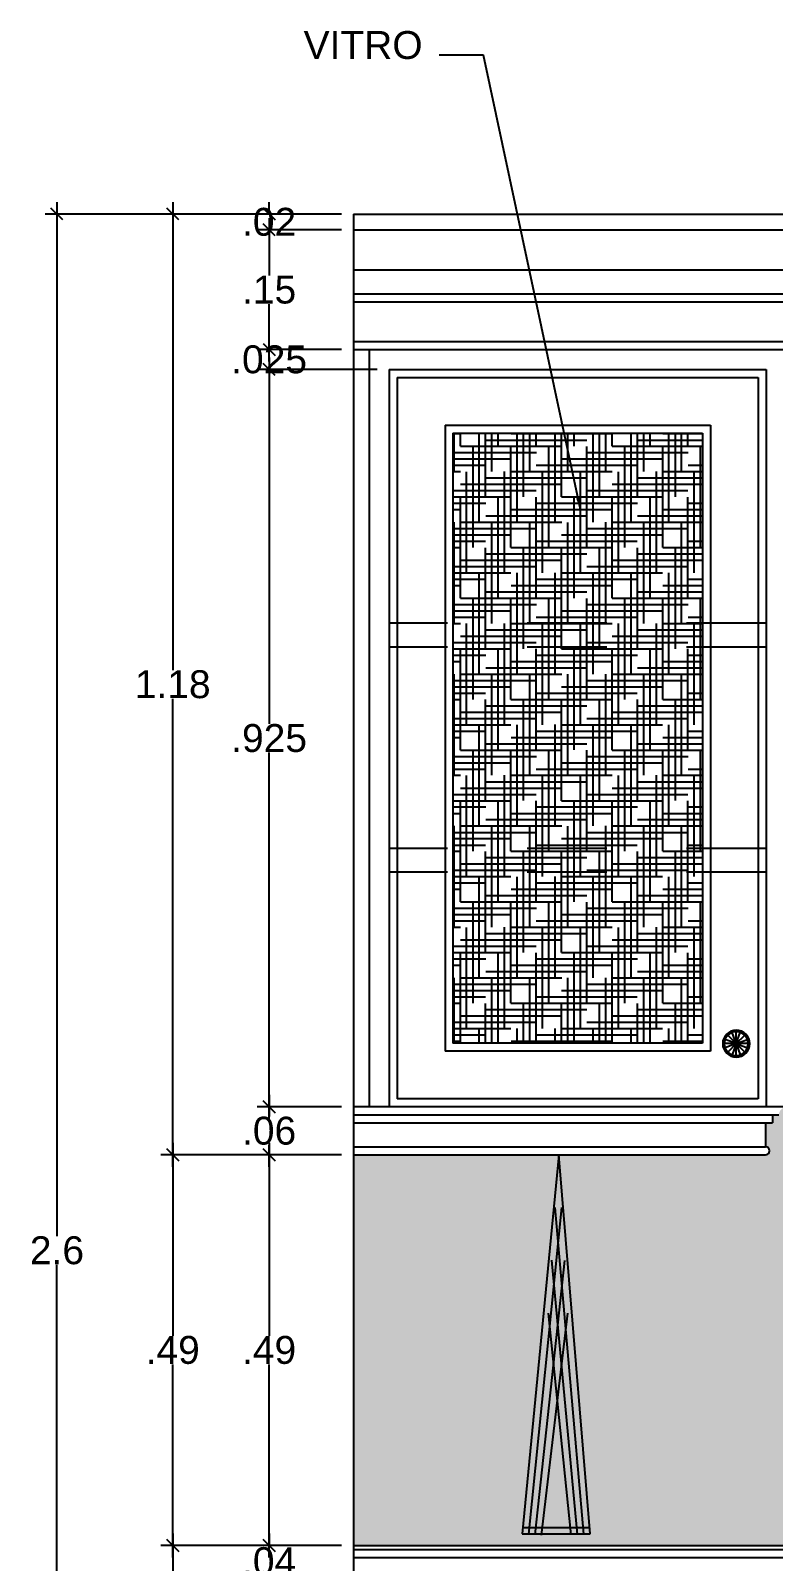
# Model space of a CAD drawing. Header units: millimetres. Extents: x 313 to 326.9, y 157.3 to 165.7.
# Drawn here: x 313.017 to 313.95, y 158.567 to 160.487 of the extents above; entities that cross this region are included whole.
import ezdxf

# ---------------------------------------------------------------- set-up
doc = ezdxf.new("R2010")
doc.units = ezdxf.units.MM
doc.header["$LTSCALE"] = 0.1
doc.header["$MEASUREMENT"] = 0
doc.linetypes.add('HIDDEN', pattern=[0.375, 0.25, -0.125])
for name, color, linetype in [('cotas', 11, 'Continuous'), ('MUEBLE', 7, 'Continuous'), ('MUEBLES', 7, 'Continuous')]:
    doc.layers.add(name, color=color, linetype=linetype)
doc.styles.add('jose', font='swissel.ttf', dxfattribs={"height": 0.035})
doc.dimstyles.new('ISO-25', dxfattribs={"dimscale": 0, "dimtxt": 0.05, "dimasz": 0.015, "dimexe": 0.015, "dimexo": 0.015, "dimgap": 0, "dimtad": 0, "dimtih": 1, "dimtoh": 1, "dimdec": 3, "dimzin": 12, "dimdsep": 46, "dimtxsty": 'jose', "dimblk": 'OBLIQUE', "dimcen": 0.025, "dimdle": 0.015, "dimadec": 3, "dimazin": 3, "dimtfac": 1, "dimtdec": 3, "dimtix": 1, "dimtofl": 0, "dimtmove": 2, "dimatfit": 3, "dimfxl": 1, "dimarcsym": 0})

# ---------------------------------------------------------------- blocks, each defined once
blk = doc.blocks.new('ILUMINACION')
at = {"layer": 'MUEBLE', "color": 11}
for p, q in [((0, 0), (-0.0457, -0.4754)), ((0.0394, -0.4754), (0, 0)), ((0.0037, -0.0662), (-0.0378, -0.4759)), ((0.0314, -0.4759), (-0.0043, -0.0662)), ((0.0074, -0.1325), (-0.0298, -0.4765)), ((0.0235, -0.4763), (-0.0086, -0.1324)), ((0.0111, -0.1987), (-0.0218, -0.477)), ((0.0155, -0.4768), (-0.0129, -0.1986)), ((-0.0457, -0.4674), (0.0394, -0.4674)), ((-0.0457, -0.4754), (0.0394, -0.4754))]:
    blk.add_line(p, q, dxfattribs=at)
blk = doc.blocks.new('_Oblique')
at = {"layer": 'MUEBLE', "color": 0, "lineweight": -2}
blk.add_line((-0.5, -0.5), (0.5, 0.5), dxfattribs=at)
blk = doc.blocks.new('*D24')
at = {"layer": 'cotas', "color": 0, "lineweight": -2}
for p, q in [((313.0502, 160.2721), (313.0502, 158.9751)), ((313.4073, 160.2571), (313.0352, 160.2571)), ((313.0502, 157.6421), (313.0502, 158.9391)), ((313.4073, 157.6571), (313.0352, 157.6571))]:
    blk.add_line(p, q, dxfattribs=at)
at = {"layer": 'Defpoints', "color": 0}
for p in [(313.0502, 160.2571), (313.4223, 160.2571), (313.4223, 157.6571)]:
    blk.add_point(p, dxfattribs=at)
at = {"layer": 'cotas', "color": 0, "lineweight": -2, "xscale": 0.015, "yscale": 0.015, "zscale": 0.015}
for p, rotation in [((313.0502, 160.2571), 90), ((313.0502, 157.6571), 270)]:
    blk.add_blockref('_Oblique', p, dxfattribs=dict(at, rotation=rotation))
at = {"layer": 'cotas', "color": 0, "insert": (313.0502, 158.9571), "char_height": 0.035, "attachment_point": 5, "style": 'jose'}
blk.add_mtext('2.6', dxfattribs=at)
blk = doc.blocks.new('*D23')
at = {"layer": 'cotas', "color": 0, "lineweight": -2}
for p, q in [((313.1955, 160.2721), (313.1955, 159.685)), ((313.4073, 160.2571), (313.1805, 160.2571)), ((313.1955, 159.0621), (313.1955, 159.6491)), ((313.4073, 159.0771), (313.1805, 159.0771))]:
    blk.add_line(p, q, dxfattribs=at)
at = {"layer": 'Defpoints', "color": 0}
for p in [(313.1955, 160.2571), (313.4223, 160.2571), (313.4223, 159.0771)]:
    blk.add_point(p, dxfattribs=at)
at = {"layer": 'cotas', "color": 0, "lineweight": -2, "xscale": 0.015, "yscale": 0.015, "zscale": 0.015}
for p, rotation in [((313.1955, 160.2571), 90), ((313.1955, 159.0771), 270)]:
    blk.add_blockref('_Oblique', p, dxfattribs=dict(at, rotation=rotation))
at = {"layer": 'cotas', "color": 0, "insert": (313.1955, 159.6671), "char_height": 0.035, "attachment_point": 5, "style": 'jose'}
blk.add_mtext('1.18', dxfattribs=at)
blk = doc.blocks.new('*D22')
at = {"layer": 'cotas', "color": 0, "lineweight": -2}
for p, q in [((313.1955, 159.0921), (313.1955, 158.85)), ((313.4073, 159.0771), (313.1805, 159.0771)), ((313.1955, 158.5721), (313.1955, 158.8141)), ((313.4073, 158.5871), (313.1805, 158.5871))]:
    blk.add_line(p, q, dxfattribs=at)
at = {"layer": 'Defpoints', "color": 0}
for p in [(313.1955, 159.0771), (313.4223, 159.0771), (313.4223, 158.5871)]:
    blk.add_point(p, dxfattribs=at)
at = {"layer": 'cotas', "color": 0, "lineweight": -2, "xscale": 0.015, "yscale": 0.015, "zscale": 0.015}
for p, rotation in [((313.1955, 159.0771), 90), ((313.1955, 158.5871), 270)]:
    blk.add_blockref('_Oblique', p, dxfattribs=dict(at, rotation=rotation))
at = {"layer": 'cotas', "color": 0, "insert": (313.1955, 158.8321), "char_height": 0.035, "attachment_point": 5, "style": 'jose'}
blk.add_mtext('.49', dxfattribs=at)
blk = doc.blocks.new('*D21')
at = {"layer": 'cotas', "color": 0, "lineweight": -2}
for p, q in [((313.1955, 158.6021), (313.1955, 158.14)), ((313.4073, 158.5871), (313.1805, 158.5871)), ((313.1955, 157.6421), (313.1955, 158.1041)), ((313.4073, 157.6571), (313.1805, 157.6571))]:
    blk.add_line(p, q, dxfattribs=at)
at = {"layer": 'Defpoints', "color": 0}
for p in [(313.1955, 158.5871), (313.4223, 158.5871), (313.4223, 157.6571)]:
    blk.add_point(p, dxfattribs=at)
at = {"layer": 'cotas', "color": 0, "lineweight": -2, "xscale": 0.015, "yscale": 0.015, "zscale": 0.015}
for p, rotation in [((313.1955, 158.5871), 90), ((313.1955, 157.6571), 270)]:
    blk.add_blockref('_Oblique', p, dxfattribs=dict(at, rotation=rotation))
at = {"layer": 'cotas', "color": 0, "insert": (313.1955, 158.1221), "char_height": 0.035, "attachment_point": 5, "style": 'jose'}
blk.add_mtext('.93', dxfattribs=at)
blk = doc.blocks.new('*D20')
at = {"layer": 'cotas', "color": 0, "lineweight": -2}
for p, q in [((313.3165, 160.2571), (313.3165, 160.2721)), ((313.4073, 160.2571), (313.3015, 160.2571)), ((313.4073, 160.2371), (313.3015, 160.2371)), ((313.3165, 160.2371), (313.3165, 160.2221))]:
    blk.add_line(p, q, dxfattribs=at)
at = {"layer": 'Defpoints', "color": 0}
for p in [(313.3165, 160.2571), (313.4223, 160.2571), (313.4223, 160.2371)]:
    blk.add_point(p, dxfattribs=at)
at = {"layer": 'cotas', "color": 0, "lineweight": -2, "xscale": 0.015, "yscale": 0.015, "zscale": 0.015}
for p, rotation in [((313.3165, 160.2571), 270), ((313.3165, 160.2371), 90)]:
    blk.add_blockref('_Oblique', p, dxfattribs=dict(at, rotation=rotation))
at = {"layer": 'cotas', "color": 0, "insert": (313.3165, 160.2471), "char_height": 0.035, "attachment_point": 5, "style": 'jose'}
blk.add_mtext('.02', dxfattribs=at)
blk = doc.blocks.new('*D19')
at = {"layer": 'cotas', "color": 0, "lineweight": -2}
for p, q in [((313.3165, 160.2521), (313.3165, 160.18)), ((313.4073, 160.2371), (313.3015, 160.2371)), ((313.3165, 160.0721), (313.3165, 160.1441)), ((313.4073, 160.0871), (313.3015, 160.0871))]:
    blk.add_line(p, q, dxfattribs=at)
at = {"layer": 'Defpoints', "color": 0}
for p in [(313.3165, 160.2371), (313.4223, 160.2371), (313.4223, 160.0871)]:
    blk.add_point(p, dxfattribs=at)
at = {"layer": 'cotas', "color": 0, "lineweight": -2, "xscale": 0.015, "yscale": 0.015, "zscale": 0.015}
for p, rotation in [((313.3165, 160.2371), 90), ((313.3165, 160.0871), 270)]:
    blk.add_blockref('_Oblique', p, dxfattribs=dict(at, rotation=rotation))
at = {"layer": 'cotas', "color": 0, "insert": (313.3165, 160.1621), "char_height": 0.035, "attachment_point": 5, "style": 'jose'}
blk.add_mtext('.15', dxfattribs=at)
blk = doc.blocks.new('*D18')
at = {"layer": 'cotas', "color": 0, "lineweight": -2}
for p, q in [((313.3165, 160.0871), (313.3165, 160.1021)), ((313.4073, 160.0871), (313.3015, 160.0871)), ((313.4523, 160.0621), (313.3015, 160.0621)), ((313.3165, 160.0621), (313.3165, 160.0471))]:
    blk.add_line(p, q, dxfattribs=at)
at = {"layer": 'Defpoints', "color": 0}
for p in [(313.3165, 160.0871), (313.4223, 160.0871), (313.4673, 160.0621)]:
    blk.add_point(p, dxfattribs=at)
at = {"layer": 'cotas', "color": 0, "lineweight": -2, "xscale": 0.015, "yscale": 0.015, "zscale": 0.015}
for p, rotation in [((313.3165, 160.0871), 270), ((313.3165, 160.0621), 90)]:
    blk.add_blockref('_Oblique', p, dxfattribs=dict(at, rotation=rotation))
at = {"layer": 'cotas', "color": 0, "insert": (313.3165, 160.0746), "char_height": 0.035, "attachment_point": 5, "style": 'jose'}
blk.add_mtext('.025', dxfattribs=at)
blk = doc.blocks.new('*D17')
at = {"layer": 'cotas', "color": 0, "lineweight": -2}
for p, q in [((313.3165, 160.0771), (313.3165, 159.6176)), ((313.4523, 160.0621), (313.3015, 160.0621)), ((313.3165, 159.1221), (313.3165, 159.5816)), ((313.4073, 159.1371), (313.3015, 159.1371))]:
    blk.add_line(p, q, dxfattribs=at)
at = {"layer": 'Defpoints', "color": 0}
for p in [(313.3165, 160.0621), (313.4673, 160.0621), (313.4223, 159.1371)]:
    blk.add_point(p, dxfattribs=at)
at = {"layer": 'cotas', "color": 0, "lineweight": -2, "xscale": 0.015, "yscale": 0.015, "zscale": 0.015}
for p, rotation in [((313.3165, 160.0621), 90), ((313.3165, 159.1371), 270)]:
    blk.add_blockref('_Oblique', p, dxfattribs=dict(at, rotation=rotation))
at = {"layer": 'cotas', "color": 0, "insert": (313.3165, 159.5996), "char_height": 0.035, "attachment_point": 5, "style": 'jose'}
blk.add_mtext('.925', dxfattribs=at)
blk = doc.blocks.new('*D16')
at = {"layer": 'cotas', "color": 0, "lineweight": -2}
for p, q in [((313.4073, 159.1371), (313.3015, 159.1371)), ((313.3165, 159.1521), (313.3165, 159.125)), ((313.3165, 159.0621), (313.3165, 159.0891)), ((313.4073, 159.0771), (313.3015, 159.0771))]:
    blk.add_line(p, q, dxfattribs=at)
at = {"layer": 'Defpoints', "color": 0}
for p in [(313.3165, 159.1371), (313.4223, 159.1371), (313.4223, 159.0771)]:
    blk.add_point(p, dxfattribs=at)
at = {"layer": 'cotas', "color": 0, "lineweight": -2, "xscale": 0.015, "yscale": 0.015, "zscale": 0.015}
for p, rotation in [((313.3165, 159.1371), 90), ((313.3165, 159.0771), 270)]:
    blk.add_blockref('_Oblique', p, dxfattribs=dict(at, rotation=rotation))
at = {"layer": 'cotas', "color": 0, "insert": (313.3165, 159.1071), "char_height": 0.035, "attachment_point": 5, "style": 'jose'}
blk.add_mtext('.06', dxfattribs=at)
blk = doc.blocks.new('*D15')
at = {"layer": 'cotas', "color": 0, "lineweight": -2}
for p, q in [((313.3165, 159.0921), (313.3165, 158.85)), ((313.4073, 159.0771), (313.3015, 159.0771)), ((313.3165, 158.5721), (313.3165, 158.8141)), ((313.4073, 158.5871), (313.3015, 158.5871))]:
    blk.add_line(p, q, dxfattribs=at)
at = {"layer": 'Defpoints', "color": 0}
for p in [(313.3165, 159.0771), (313.4223, 159.0771), (313.4223, 158.5871)]:
    blk.add_point(p, dxfattribs=at)
at = {"layer": 'cotas', "color": 0, "lineweight": -2, "xscale": 0.015, "yscale": 0.015, "zscale": 0.015}
for p, rotation in [((313.3165, 159.0771), 90), ((313.3165, 158.5871), 270)]:
    blk.add_blockref('_Oblique', p, dxfattribs=dict(at, rotation=rotation))
at = {"layer": 'cotas', "color": 0, "insert": (313.3165, 158.8321), "char_height": 0.035, "attachment_point": 5, "style": 'jose'}
blk.add_mtext('.49', dxfattribs=at)
blk = doc.blocks.new('*D14')
at = {"layer": 'cotas', "color": 0, "lineweight": -2}
for p, q in [((313.3165, 158.6021), (313.3165, 158.585)), ((313.4073, 158.5871), (313.3015, 158.5871)), ((313.4073, 158.5471), (313.3015, 158.5471)), ((313.3165, 158.5321), (313.3165, 158.5491))]:
    blk.add_line(p, q, dxfattribs=at)
at = {"layer": 'Defpoints', "color": 0}
for p in [(313.3165, 158.5871), (313.4223, 158.5871), (313.4223, 158.5471)]:
    blk.add_point(p, dxfattribs=at)
at = {"layer": 'cotas', "color": 0, "lineweight": -2, "xscale": 0.015, "yscale": 0.015, "zscale": 0.015}
for p, rotation in [((313.3165, 158.5871), 90), ((313.3165, 158.5471), 270)]:
    blk.add_blockref('_Oblique', p, dxfattribs=dict(at, rotation=rotation))
at = {"layer": 'cotas', "color": 0, "insert": (313.3165, 158.5671), "char_height": 0.035, "attachment_point": 5, "style": 'jose'}
blk.add_mtext('.04', dxfattribs=at)
blk = doc.blocks.new('jacaj5')
at = {"layer": 'cotas'}
for p, q in [((0.0225, -0.023), (0.0085, -0.0177)), ((0.0225, -0.023), (0.0119, -0.0124)), ((0.0225, -0.023), (0.0175, -0.0089)), ((0.0225, -0.038), (0.0225, -0.008)), ((0.0225, -0.023), (0.0276, -0.0089)), ((0.0225, -0.023), (0.0332, -0.0124)), ((0.0225, -0.023), (0.0366, -0.0177)), ((0.0075, -0.023), (0.0375, -0.023)), ((0.0225, -0.023), (0.0085, -0.0283)), ((0.0225, -0.023), (0.0119, -0.0336)), ((0.0225, -0.023), (0.0175, -0.0371)), ((0.0225, -0.023), (0.0332, -0.0336)), ((0.0225, -0.023), (0.0276, -0.0371)), ((0.0225, -0.023), (0.0366, -0.0283))]:
    blk.add_line(p, q, dxfattribs=at)
for radius in [0.017, 0.015]:
    blk.add_circle((0.0225, -0.023), radius, dxfattribs=at)

msp = doc.modelspace()

# ---------------------------------------------------------------- hatches: boundary and pattern name
at = {"layer": 'MUEBLE'}
h = msp.add_hatch(dxfattribs=at)
h.set_pattern_fill('HOUND', color=254, scale=0.005, style=0)
h.set_pattern_definition([(0, (-23.8824546, 32.2672165), (0.03175, 0.0079375), [0.127, -0.0635]), (90, (-23.8824546, 32.2672165), (-0.0079375, -0.03175), [0.127, -0.0635])])
h.paths.add_polyline_path([(313.5473, 159.2171), (313.8606, 159.2171), (313.8606, 159.9821), (313.5473, 159.9821)])
h = msp.add_hatch(dxfattribs=at)
h.set_pattern_fill('AR-CONC', color=254, scale=0.0005, style=0)
h.set_pattern_definition([(50, (-25.55085, 1.66305), (0.091092334, -0.007969543), [0.009525, -0.104775]), (355, (-25.55085, 1.66305), (-0.017621413, 0.095528321), [0.00762, -0.08382]), (100.451, (-25.54326, 1.66238), (0.07347125, 0.087558344), [0.008095, -0.089045]), (46.1842, (-25.55085, 1.68845), (0.13553952, -0.021021164), [0.0142875, -0.1571625]), (96.6356, (-25.53955, 1.6867), (0.118702117, 0.12371278), [0.0121425, -0.1335675]), (351.184, (-25.55085, 1.68845), (0.118702303, 0.12371256), [0.01143, -0.12573]), (21, (-25.53815, 1.6821), (0.07580744, -0.05113276), [0.009525, -0.104775]), (326, (-25.53815, 1.6821), (0.030901014, 0.092093983), [0.00762, -0.08382]), (71.4514, (-25.53183, 1.67784), (0.106708245, 0.040961429), [0.008095, -0.089045]), (37.5, (-25.55085, 1.663047), (0.0015443016, 0.0422775194), [0, -0.082804, 0, -0.08509, 0, -0.0841375]), (7.5, (-25.55085, 1.663047), (0.033409831, 0.0500902874), [0, -0.048514, 0, -0.080899, 0, -0.0320675]), (327.5, (-25.57917, 1.663047), (0.0677952976, -0.002864372), [0, -0.03175, 0, -0.09906, 0, -0.131445]), (317.5, (-25.59187, 1.66305), (0.074064591, 0.0127132455), [0, -0.041275, 0, -0.065786, 0, -0.093345])])
h.paths.add_polyline_path([(314.2328, 158.8147, -1.000574), (314.4978, 158.8036), (314.4978, 158.7034, 0.25474), (314.5097, 158.694, 0.265564), (314.5485, 158.694), (314.5558, 158.7013), (314.551, 158.7061, -0.511918), (314.5409, 158.7134, -1), (314.5562, 158.7134, -0.080612), (314.5558, 158.711), (314.5607, 158.7061), (314.568, 158.7134), (314.5826, 158.6988), (314.5753, 158.6915), (314.5801, 158.6867, -0.511918), (314.5903, 158.6794, -1), (314.5749, 158.6794, -0.080612), (314.5753, 158.6818), (314.5704, 158.6867), (314.5631, 158.6794, 0.265565), (314.5631, 158.6405), (314.5631, 158.6405, 0.26393), (314.5128, 158.5984), (314.5128, 158.5871), (315.2368, 158.5871), (315.2168, 158.6071), (315.2168, 158.7307), (315.224, 158.7307), (315.224, 158.7307), (315.2143, 158.7441), (315.2276, 158.7538), (315.2336, 158.7457), (315.2373, 158.7532), (315.233, 158.7584), (315.2406, 158.7649), (315.2464, 158.7581), (315.2446, 158.7712), (315.2588, 158.7732), (315.2619, 158.7513), (315.2714, 158.7492), (315.263, 158.7607), (315.273, 158.768), (315.2702, 158.7718), (315.2836, 158.7815), (315.2938, 158.7676), (315.3081, 158.7645), (315.3073, 158.7699), (315.3215, 158.7719), (315.3244, 158.7517), (315.3331, 158.7581), (315.3401, 158.7484), (315.3516, 158.7532), (315.3585, 158.7366), (315.3442, 158.7307), (315.3605, 158.7307), (315.3605, 158.6703), (315.3759, 158.6637, -0.576273), (315.3719, 158.6544), (315.3605, 158.6593), (315.3605, 158.6071), (315.3405, 158.5871), (315.6223, 158.5871), (315.6223, 159.0771), (315.0481, 159.0771, -1), (315.0481, 159.0871), (315.0481, 159.1171), (315.0393, 159.1171), (315.0393, 159.1271), (315.0315, 159.1271, 0.352138), (315.0223, 159.1371), (315.0223, 159.3371), (313.9656, 159.3371), (313.9656, 159.1371, 0.352138), (313.9563, 159.1271), (313.9485, 159.1271), (313.9485, 159.1171), (313.9397, 159.1171), (313.9397, 159.0871, -1), (313.9397, 159.0771), (313.4223, 159.0771), (313.4223, 158.5871), (314.4628, 158.5871), (314.4628, 158.5984, 0.26393), (314.4124, 158.6405, 0.265565), (314.4124, 158.6794), (314.4051, 158.6867), (314.4002, 158.6818, -0.080612), (314.4006, 158.6794, -1), (314.3853, 158.6794, -0.511918), (314.3954, 158.6867), (314.4002, 158.6915), (314.3929, 158.6988), (314.4075, 158.7134), (314.4148, 158.7061), (314.4197, 158.711, -0.080612), (314.4193, 158.7134, -1), (314.4347, 158.7134, -0.511918), (314.4245, 158.7061), (314.4197, 158.7013), (314.427, 158.694, 0.265565), (314.4659, 158.694), (314.4659, 158.694, 0.254739), (314.4778, 158.7034), (314.4778, 158.804, 0.998772), (314.2528, 158.8147, -0.331211), (314.2528, 158.804), (314.2328, 158.804, -0.331823)])
h.paths.add_polyline_path([(313.9656, 159.7121), (313.9656, 159.3771), (313.9964, 159.3771), (313.9874, 159.3861), (313.9874, 159.521, -0.236284), (314.0072, 159.5617, 0.137992), (314.0249, 159.6005), (314.0249, 159.63), (314.0195, 159.63), (314.0147, 159.6634), (314.0519, 159.6634), (314.0475, 159.63), (314.0429, 159.63), (314.0429, 159.6005, 0.137992), (314.0606, 159.5617, -0.166559), (314.0805, 159.5221), (314.0805, 159.3861), (314.0715, 159.3771), (314.1329, 159.3771), (314.1239, 159.3861), (314.1239, 159.521, -0.236284), (314.1438, 159.5617, 0.137992), (314.1615, 159.6005), (314.1615, 159.63), (314.1561, 159.63), (314.1512, 159.6634), (314.1885, 159.6634), (314.1841, 159.63), (314.1795, 159.63), (314.1795, 159.6005, 0.137992), (314.1972, 159.5617, -0.166559), (314.217, 159.5221), (314.217, 159.3861), (314.208, 159.3771), (314.2615, 159.3771), (314.2615, 159.5167), (314.2932, 159.5753), (314.2932, 159.592), (314.2866, 159.592), (314.2866, 159.6086), (314.3198, 159.6086), (314.3198, 159.592), (314.3132, 159.592), (314.3132, 159.5753), (314.345, 159.5167), (314.345, 159.3771), (314.3579, 159.3771), (314.4124, 159.4018), (314.4124, 159.5055), (314.3633, 159.557), (314.4639, 159.557), (314.4173, 159.5055), (314.4173, 159.4021), (314.47, 159.3771), (314.486, 159.3771), (314.4756, 159.3875), (314.4756, 159.5438), (314.5293, 159.5438), (314.5293, 159.3875), (314.5189, 159.3771), (314.5642, 159.3771), (314.5542, 159.3871), (314.5542, 159.544), (314.6104, 159.544), (314.6104, 159.3871), (314.6004, 159.3771), (314.6452, 159.3771), (314.6352, 159.3871), (314.6352, 159.4677), (314.674, 159.4677), (314.674, 159.5031), (314.6249, 159.5546), (314.7255, 159.5546), (314.6789, 159.5031), (314.6789, 159.4677), (314.736, 159.4677), (314.736, 159.3871), (314.726, 159.3771), (314.7392, 159.3771), (314.7884, 159.3994), (314.7884, 159.5031), (314.7393, 159.5546), (314.8399, 159.5546), (314.7933, 159.5031), (314.7933, 159.3997), (314.841, 159.3771), (314.854, 159.3771), (314.8455, 159.3856), (314.8455, 159.5426), (314.9017, 159.5426), (314.9017, 159.3856), (314.8931, 159.3771), (314.9172, 159.3771), (314.9072, 159.3871), (314.9072, 159.4677), (315.0081, 159.4677), (315.0081, 159.3871), (314.9981, 159.3771), (315.0223, 159.3771), (315.0223, 159.7121)])
h.paths.add_polyline_path([(314.7448, 159.5713), (314.8639, 159.5713), (314.8639, 159.5179), (314.7448, 159.5179)], flags=24)

# ---------------------------------------------------------------- linework, layer by layer
for p, q in [((313.9397, 159.1171), (313.9397, 159.0871)), ((313.9485, 159.1271), (313.9485, 159.1171)), ((313.4223, 159.0771), (313.9397, 159.0771))]:
    msp.add_line(p, q)
msp.add_arc((313.9397, 159.0821), 0.005, 270, 90)
at = {"layer": 'MUEBLE', "color": 0}
for p, q in [((313.4223, 160.2571), (315.6223, 160.2571)), ((313.4223, 160.2571), (315.6223, 160.2571)), ((313.4223, 160.2571), (315.6223, 160.2571)), ((313.4223, 160.2571), (313.4223, 157.6571)), ((313.4223, 160.2371), (315.6223, 160.2371)), ((313.4223, 160.1871), (315.2223, 160.1871)), ((313.4223, 160.1571), (315.2479, 160.1571)), ((313.4223, 160.1571), (315.2479, 160.1571)), ((313.4223, 160.1571), (315.2479, 160.1571)), ((313.4223, 160.1571), (315.2479, 160.1571)), ((313.4223, 160.0871), (315.6223, 160.0871)), ((313.4423, 160.0871), (313.4423, 159.1371)), ((313.4673, 160.0621), (313.4673, 159.1371)), ((313.4673, 160.0621), (313.9406, 160.0621)), ((313.9406, 160.0621), (313.9406, 159.1371)), ((313.9406, 160.0621), (313.9406, 159.1371)), ((313.9656, 159.1371), (313.4223, 159.1371)), ((313.5223, 159.0771), (313.9397, 159.0771)), ((313.4223, 158.5871), (315.6223, 158.5871))]:
    msp.add_line(p, q, dxfattribs=at)
at = {"layer": 'MUEBLE', "color": 31}
for p, q in [((313.4773, 160.0521), (313.9306, 160.0521)), ((313.4773, 160.0521), (313.4773, 159.1471)), ((313.9306, 160.0521), (313.9306, 159.1471)), ((313.5373, 159.9921), (313.8706, 159.9921)), ((313.5373, 159.9921), (313.5373, 159.2071)), ((313.5473, 159.9821), (313.8606, 159.9821)), ((313.5473, 159.9821), (313.5473, 159.2171)), ((313.8606, 159.9821), (313.8606, 159.2171)), ((313.8706, 159.9921), (313.8706, 159.2071)), ((313.8606, 159.2171), (313.5473, 159.2171)), ((313.8706, 159.2071), (313.5373, 159.2071)), ((313.9306, 159.1471), (313.4773, 159.1471))]:
    msp.add_line(p, q, dxfattribs=at)
at = {"layer": 'MUEBLE', "color": 61, "linetype": 'HIDDEN', "ltscale": 2}
for p, q in [((313.9406, 159.7439), (313.4673, 159.7439)), ((313.9406, 159.7139), (313.4673, 159.7139)), ((313.9406, 159.4614), (313.4673, 159.4614)), ((313.9406, 159.4314), (313.4673, 159.4314))]:
    msp.add_line(p, q, dxfattribs=at)
at = {"layer": 'MUEBLE', "color": 11}
for p, q in [((313.4223, 158.5821), (315.0025, 158.5821)), ((313.4223, 158.5721), (314.9969, 158.5721))]:
    msp.add_line(p, q, dxfattribs=at)
at = {"layer": 'MUEBLES', "color": 11}
for p, q in [((313.4223, 160.1571), (315.2479, 160.1571)), ((313.4223, 160.1471), (315.2498, 160.1471)), ((313.4223, 160.0971), (315.2895, 160.0971)), ((313.4223, 159.1271), (313.9563, 159.1271)), ((313.4223, 159.1171), (313.9485, 159.1171)), ((313.4223, 159.0871), (313.9397, 159.0871))]:
    msp.add_line(p, q, dxfattribs=at)

# ---------------------------------------------------------------- block references
at = {"layer": 'MUEBLE', "color": 0, "xscale": -1, "rotation": 359.999999999976}
msp.add_blockref('jacaj5', (313.9254, 159.2395), dxfattribs=at)
at = {"layer": 'MUEBLE'}
msp.add_blockref('ILUMINACION', (313.68, 159.0771), dxfattribs=at)

# ---------------------------------------------------------------- texts
at = {"layer": 'cotas', "style": 'jose'}
msp.add_text('VITRO', height=0.035, dxfattribs=at).set_placement((313.3598, 160.4516))

# ---------------------------------------------------------------- dimensions: what is measured, and where the dimension line sits
at = {"layer": 'cotas'}
for base, p1, p2, picture, middle in [((313.0502, 160.2571), (313.4223, 157.6571), (313.4223, 160.2571), '*D24', (313.0502, 158.9571)), ((313.1955, 160.2571), (313.4223, 159.0771), (313.4223, 160.2571), '*D23', (313.1955, 159.6671)), ((313.3165, 160.2571), (313.4223, 160.2371), (313.4223, 160.2571), '*D20', (313.3165, 160.2471)), ((313.3165, 160.2371), (313.4223, 160.0871), (313.4223, 160.2371), '*D19', (313.3165, 160.1621)), ((313.3165, 160.0871), (313.4673, 160.0621), (313.4223, 160.0871), '*D18', (313.3165, 160.0746)), ((313.3165, 160.0621), (313.4223, 159.1371), (313.4673, 160.0621), '*D17', (313.3165, 159.5996)), ((313.3165, 159.1371), (313.4223, 159.0771), (313.4223, 159.1371), '*D16', (313.3165, 159.1071)), ((313.1955, 159.0771), (313.4223, 158.5871), (313.4223, 159.0771), '*D22', (313.1955, 158.8321)), ((313.3165, 159.0771), (313.4223, 158.5871), (313.4223, 159.0771), '*D15', (313.3165, 158.8321)), ((313.1955, 158.5871), (313.4223, 157.6571), (313.4223, 158.5871), '*D21', (313.1955, 158.1221)), ((313.3165, 158.5871), (313.4223, 158.5471), (313.4223, 158.5871), '*D14', (313.3165, 158.5671))]:
    dim = msp.add_linear_dim(base=base, p1=p1, p2=p2, angle=270, dimstyle='ISO-25', override={"dimscale": 1}, dxfattribs=at)
    dim.commit()
    dim.dimension.update_dxf_attribs({"geometry": picture, "text_midpoint": middle})

# ---------------------------------------------------------------- leaders
msp.add_leader([(313.7074, 159.8863), (313.5857, 160.4565), (313.53, 160.4565)], dimstyle='ISO-25', override={"dimscale": 1}, dxfattribs=at)

doc.saveas('drawing.dxf')
